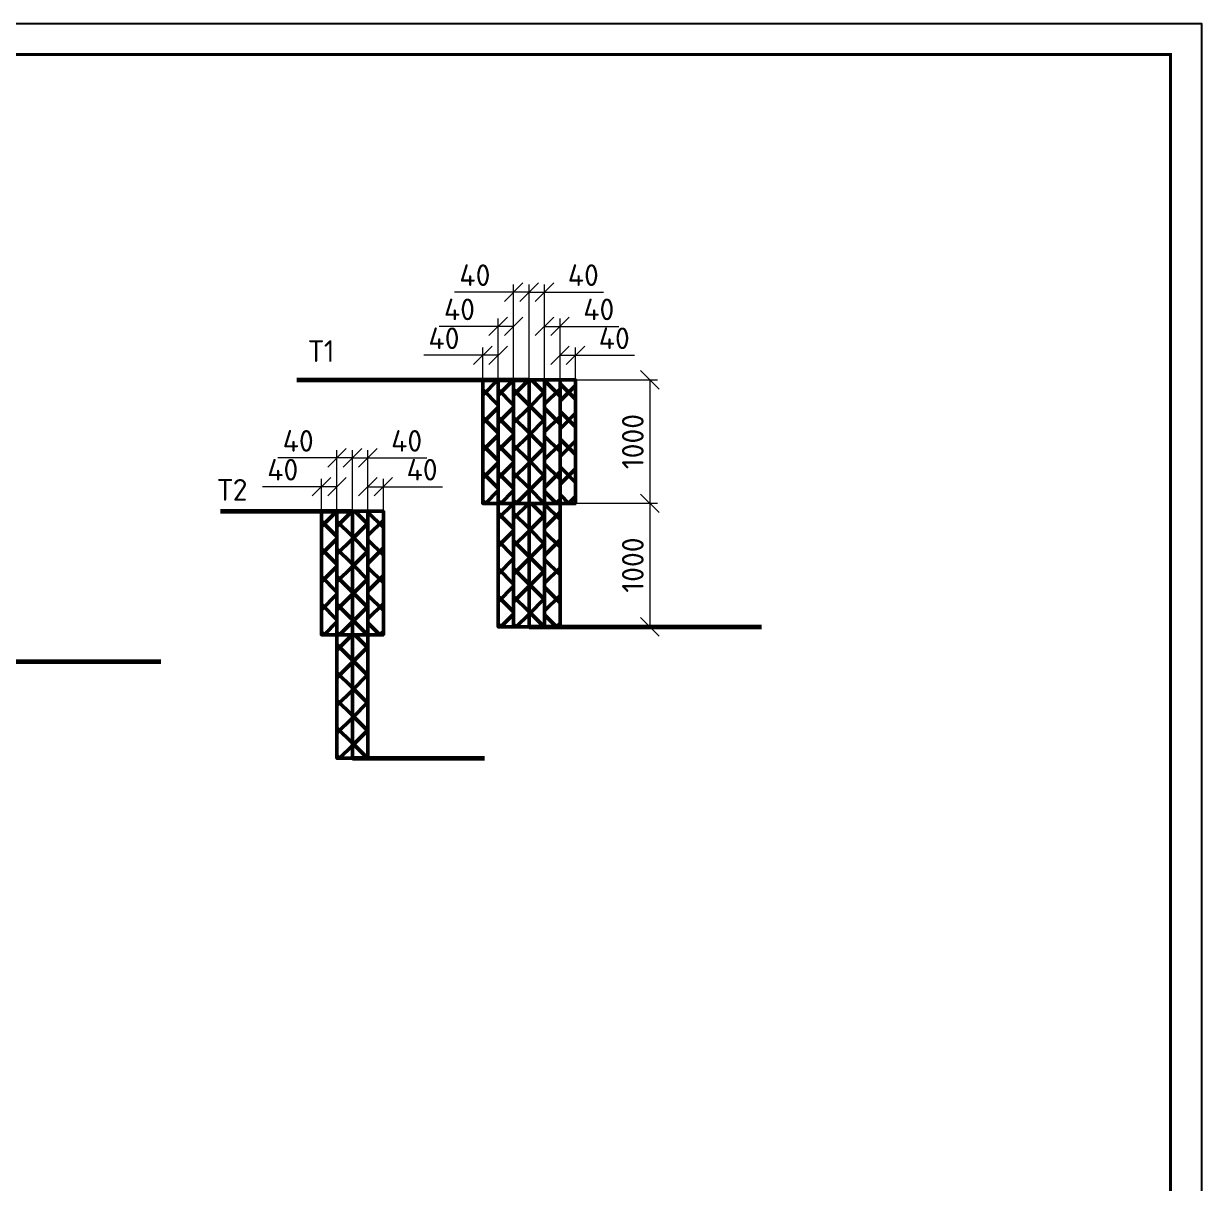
# Model space of a CAD drawing. Header units: millimetres. Extents: x 1990 to 8783, y 397 to 3825.
# Drawn here: x 5525.3 to 5716, y 1283.5 to 1471.4 of the extents above; entities that cross this region are included whole.
import ezdxf
from ezdxf.enums import TextEntityAlignment as Align

# ---------------------------------------------------------------- set-up
doc = ezdxf.new("R2010")
doc.units = ezdxf.units.MM
for name, color, linetype, lineweight in [('12  Размер', 7, 'Continuous', 20), ('линии', 250, 'Continuous', 50), ('Размерный', 4, 'Continuous', 30), ('Размеры на чертеже', 250, 'Continuous', 25)]:
    doc.layers.add(name, color=color, linetype=linetype, lineweight=lineweight)
doc.styles.add('-ISOCPEUR-', font='isocpeur.ttf')
doc.styles.add('GOST', font='gost.shx', dxfattribs={"oblique": 15})
doc.styles.get("Standard").update_dxf_attribs({"font": 'arial.ttf'})
doc.dimstyles.new('М 1 к 20', dxfattribs={"dimtxt": 3.5, "dimasz": 3, "dimexe": 1.25, "dimexo": 0, "dimgap": 1, "dimtad": 1, "dimdec": 0, "dimlfac": 20, "dimzin": 0, "dimdsep": 46, "dimtxsty": 'GOST', "dimblk": 'OBLIQUE', "dimcen": 5, "dimclrd": 256, "dimclre": 256, "dimclrt": 256, "dimazin": 2, "dimtfac": 1, "dimtdec": 0, "dimtmove": 0, "dimatfit": 3, "dimldrblk": 'NONE', "dimfxl": 1.25, "dimtolj": 1, "dimtzin": 0, "dimlwd": -1, "dimlwe": -1, "dimarcsym": 2})
pattern_1 = [(45, (-1612.7788, 7646.1792), (-2.245064, 2.245064), []), (135, (-1612.7788, 7646.1792), (-2.245064, -2.245064), [])]
pattern_2 = [(45, (-1612.7788, 7626.1792), (-2.245064, 2.245064), []), (135, (-1612.7788, 7626.1792), (-2.245064, -2.245064), [])]
pattern_3 = [(45, (-1615.282, 7646.1792), (-2.245064, 2.245064), []), (135, (-1615.282, 7646.1792), (-2.245064, -2.245064), [])]
pattern_4 = [(45, (-1615.282, 7626.1792), (-2.245064, 2.245064), []), (135, (-1615.282, 7626.1792), (-2.245064, -2.245064), [])]
pattern_5 = [(45, (-1617.7852, 7646.1792), (-2.245064, 2.245064), []), (135, (-1617.7852, 7646.1792), (-2.245064, -2.245064), [])]
pattern_6 = [(45, (-1641.386, 7624.8934), (-2.245064, 2.245064), []), (135, (-1641.386, 7624.8934), (-2.245064, -2.245064), [])]
pattern_7 = [(45, (-1643.8892, 7624.8934), (-2.245064, 2.245064), []), (135, (-1643.8892, 7624.8934), (-2.245064, -2.245064), [])]
pattern_8 = [(45, (-1641.386, 7604.8934), (-2.245064, 2.245064), []), (135, (-1641.386, 7604.8934), (-2.245064, -2.245064), [])]

# ---------------------------------------------------------------- blocks, each defined once
blk = doc.blocks.new('*U368')
blk.add_lwpolyline([(0, 0), (420, 0), (420, -297), (0, -297)], close=True)
at = {"const_width": 0.5}
blk.add_lwpolyline([(20, -5), (415, -5), (415, -292), (20, -292)], close=True, dxfattribs=at)
blk.add_attdef('РАЗРАБОТАЛ', text='', height=2.5).set_placement((250.5, -264.22), align=Align.MIDDLE_LEFT)
at = {"flags": 8}
for tag, height, p in [('ДАТА', 2.5, (290.07, -264.4)), ('ЛИСТ', 3, (386.39, -271.92)), ('ЛИСТОВ', 3, (403.89, -271.92))]:
    blk.add_attdef(tag, text='', height=height, dxfattribs=at).set_placement(p, align=Align.MIDDLE_CENTER)
blk.add_attdef('ПРОВЕРИЛ', (250.75, -270.73), '', height=2.5)
at = {"lineweight": 30, "flags": 104}
for tag, p in [('ТЕПЛОВЫЕ_СЕТИ', (330, -269.5)), ('ИМЯ_ЧЕРТЕЖА', (330, -284.5))]:
    blk.add_attdef(tag, text='', height=3, dxfattribs=at).set_placement(p, align=Align.MIDDLE_CENTER)
at = {"style": '-ISOCPEUR-', "flags": 8}
blk.add_attdef('ФОРМАТ', text='', height=3, dxfattribs=at).set_placement((380.97, -294.75), align=Align.MIDDLE_CENTER)
blk = doc.blocks.new('_Oblique')
at = {"color": 0, "linetype": 'ByBlock', "lineweight": -2}
blk.add_line((-0.5, -0.5), (0.5, 0.5), dxfattribs=at)
blk = doc.blocks.new('*D274')
at = {"layer": '12  Размер', "transparency": 16777216}
for p, q in [((5604.66, 1413.67), (5604.66, 1429.11)), ((5607.17, 1413.67), (5607.17, 1429.11)), ((5604.66, 1427.86), (5595.11, 1427.86)), ((5607.17, 1427.86), (5604.66, 1427.86))]:
    blk.add_line(p, q, dxfattribs=at)
at = {"layer": 'Defpoints', "color": 0, "linetype": 'ByBlock', "lineweight": 35, "transparency": 16777216}
for p in [(5604.66, 1427.86), (5604.66, 1413.67), (5607.17, 1413.67)]:
    blk.add_point(p, dxfattribs=at)
at = {"layer": '12  Размер', "linetype": 'ByBlock', "transparency": 16777216, "xscale": 3, "yscale": 3, "zscale": 3, "rotation": 180}
blk.add_blockref('_Oblique', (5604.66, 1427.86), dxfattribs=at)
at = {"layer": '12  Размер', "linetype": 'ByBlock', "transparency": 16777216, "xscale": 3, "yscale": 3, "zscale": 3}
blk.add_blockref('_Oblique', (5607.17, 1427.86), dxfattribs=at)
at = {"layer": '12  Размер', "linetype": 'ByBlock', "transparency": 16777216, "insert": (5598.39, 1430.61), "char_height": 3.5, "attachment_point": 5, "style": '-ISOCPEUR-'}
blk.add_mtext('\\A1;40', dxfattribs=at)
blk = doc.blocks.new('_None')
blk = doc.blocks.new('*D275')
at = {"layer": '12  Размер', "transparency": 16777216}
for p, q in [((5602.16, 1413.67), (5602.16, 1423.57)), ((5604.66, 1413.67), (5604.66, 1423.57)), ((5602.16, 1422.32), (5592.61, 1422.32)), ((5604.66, 1422.32), (5602.16, 1422.32))]:
    blk.add_line(p, q, dxfattribs=at)
at = {"layer": 'Defpoints', "color": 0, "linetype": 'ByBlock', "lineweight": 35, "transparency": 16777216}
for p in [(5602.16, 1422.32), (5602.16, 1413.67), (5604.66, 1413.67)]:
    blk.add_point(p, dxfattribs=at)
at = {"layer": '12  Размер', "linetype": 'ByBlock', "transparency": 16777216, "xscale": 3, "yscale": 3, "zscale": 3, "rotation": 180}
blk.add_blockref('_Oblique', (5602.16, 1422.32), dxfattribs=at)
at = {"layer": '12  Размер', "linetype": 'ByBlock', "transparency": 16777216, "xscale": 3, "yscale": 3, "zscale": 3}
blk.add_blockref('_Oblique', (5604.66, 1422.32), dxfattribs=at)
at = {"layer": '12  Размер', "linetype": 'ByBlock', "transparency": 16777216, "insert": (5595.89, 1425.07), "char_height": 3.5, "attachment_point": 5, "style": '-ISOCPEUR-'}
blk.add_mtext('\\A1;40', dxfattribs=at)
blk = doc.blocks.new('*D276')
at = {"layer": '12  Размер', "transparency": 16777216}
for p, q in [((5599.66, 1413.67), (5599.66, 1418.89)), ((5602.16, 1413.67), (5602.16, 1418.89)), ((5599.66, 1417.64), (5590.11, 1417.64)), ((5602.16, 1417.64), (5599.66, 1417.64))]:
    blk.add_line(p, q, dxfattribs=at)
at = {"layer": 'Defpoints', "color": 0, "linetype": 'ByBlock', "lineweight": 35, "transparency": 16777216}
for p in [(5599.66, 1417.64), (5599.66, 1413.67), (5602.16, 1413.67)]:
    blk.add_point(p, dxfattribs=at)
at = {"layer": '12  Размер', "linetype": 'ByBlock', "transparency": 16777216, "xscale": 3, "yscale": 3, "zscale": 3, "rotation": 180}
blk.add_blockref('_Oblique', (5599.66, 1417.64), dxfattribs=at)
at = {"layer": '12  Размер', "linetype": 'ByBlock', "transparency": 16777216, "xscale": 3, "yscale": 3, "zscale": 3}
blk.add_blockref('_Oblique', (5602.16, 1417.64), dxfattribs=at)
at = {"layer": '12  Размер', "linetype": 'ByBlock', "transparency": 16777216, "insert": (5593.38, 1420.39), "char_height": 3.5, "attachment_point": 5, "style": '-ISOCPEUR-'}
blk.add_mtext('\\A1;40', dxfattribs=at)
blk = doc.blocks.new('*D277')
at = {"layer": '12  Размер', "transparency": 16777216}
for p, q in [((5607.17, 1413.67), (5607.17, 1429.11)), ((5609.67, 1413.67), (5609.67, 1429.11)), ((5607.17, 1427.86), (5609.67, 1427.86)), ((5609.67, 1427.86), (5619.22, 1427.86))]:
    blk.add_line(p, q, dxfattribs=at)
at = {"layer": 'Defpoints', "color": 0, "linetype": 'ByBlock', "lineweight": 35, "transparency": 16777216}
for p in [(5609.67, 1427.86), (5607.17, 1413.67), (5609.67, 1413.67)]:
    blk.add_point(p, dxfattribs=at)
at = {"layer": '12  Размер', "linetype": 'ByBlock', "transparency": 16777216, "xscale": 3, "yscale": 3, "zscale": 3, "rotation": 180}
blk.add_blockref('_Oblique', (5607.17, 1427.86), dxfattribs=at)
at = {"layer": '12  Размер', "linetype": 'ByBlock', "transparency": 16777216, "xscale": 3, "yscale": 3, "zscale": 3}
blk.add_blockref('_Oblique', (5609.67, 1427.86), dxfattribs=at)
at = {"layer": '12  Размер', "linetype": 'ByBlock', "transparency": 16777216, "insert": (5615.94, 1430.61), "char_height": 3.5, "attachment_point": 5, "style": '-ISOCPEUR-'}
blk.add_mtext('\\A1;40', dxfattribs=at)
blk = doc.blocks.new('*D278')
at = {"layer": '12  Размер', "transparency": 16777216}
for p, q in [((5609.67, 1413.67), (5609.67, 1423.57)), ((5612.17, 1413.67), (5612.17, 1423.57)), ((5609.67, 1422.32), (5612.17, 1422.32)), ((5612.17, 1422.32), (5621.72, 1422.32))]:
    blk.add_line(p, q, dxfattribs=at)
at = {"layer": 'Defpoints', "color": 0, "linetype": 'ByBlock', "lineweight": 35, "transparency": 16777216}
for p in [(5612.17, 1422.32), (5609.67, 1413.67), (5612.17, 1413.67)]:
    blk.add_point(p, dxfattribs=at)
at = {"layer": '12  Размер', "linetype": 'ByBlock', "transparency": 16777216, "xscale": 3, "yscale": 3, "zscale": 3, "rotation": 180}
blk.add_blockref('_Oblique', (5609.67, 1422.32), dxfattribs=at)
at = {"layer": '12  Размер', "linetype": 'ByBlock', "transparency": 16777216, "xscale": 3, "yscale": 3, "zscale": 3}
blk.add_blockref('_Oblique', (5612.17, 1422.32), dxfattribs=at)
at = {"layer": '12  Размер', "linetype": 'ByBlock', "transparency": 16777216, "insert": (5618.45, 1425.07), "char_height": 3.5, "attachment_point": 5, "style": '-ISOCPEUR-'}
blk.add_mtext('\\A1;40', dxfattribs=at)
blk = doc.blocks.new('*D279')
at = {"layer": '12  Размер', "transparency": 16777216}
for p, q in [((5612.17, 1413.67), (5612.17, 1418.89)), ((5614.68, 1413.67), (5614.68, 1418.89)), ((5612.17, 1417.64), (5614.68, 1417.64)), ((5614.68, 1417.64), (5624.23, 1417.64))]:
    blk.add_line(p, q, dxfattribs=at)
at = {"layer": 'Defpoints', "color": 0, "linetype": 'ByBlock', "lineweight": 35, "transparency": 16777216}
for p in [(5614.68, 1417.64), (5612.17, 1413.67), (5614.68, 1413.67)]:
    blk.add_point(p, dxfattribs=at)
at = {"layer": '12  Размер', "linetype": 'ByBlock', "transparency": 16777216, "xscale": 3, "yscale": 3, "zscale": 3, "rotation": 180}
blk.add_blockref('_Oblique', (5612.17, 1417.64), dxfattribs=at)
at = {"layer": '12  Размер', "linetype": 'ByBlock', "transparency": 16777216, "xscale": 3, "yscale": 3, "zscale": 3}
blk.add_blockref('_Oblique', (5614.68, 1417.64), dxfattribs=at)
at = {"layer": '12  Размер', "linetype": 'ByBlock', "transparency": 16777216, "insert": (5620.95, 1420.39), "char_height": 3.5, "attachment_point": 5, "style": '-ISOCPEUR-'}
blk.add_mtext('\\A1;40', dxfattribs=at)
blk = doc.blocks.new('*D280')
at = {"layer": '12  Размер', "transparency": 16777216}
for p, q in [((5614.68, 1413.67), (5627.96, 1413.67)), ((5626.71, 1413.67), (5626.71, 1393.67)), ((5614.68, 1393.67), (5627.96, 1393.67))]:
    blk.add_line(p, q, dxfattribs=at)
at = {"layer": 'Defpoints', "color": 0, "linetype": 'ByBlock', "lineweight": 35, "transparency": 16777216}
for p in [(5614.68, 1413.67), (5614.68, 1393.67), (5626.71, 1393.67)]:
    blk.add_point(p, dxfattribs=at)
at = {"layer": '12  Размер', "linetype": 'ByBlock', "transparency": 16777216, "xscale": 3, "yscale": 3, "zscale": 3}
for p, rotation in [((5626.71, 1413.67), 90), ((5626.71, 1393.67), 270)]:
    blk.add_blockref('_Oblique', p, dxfattribs=dict(at, rotation=rotation))
at = {"layer": '12  Размер', "linetype": 'ByBlock', "transparency": 16777216, "insert": (5623.96, 1403.67), "char_height": 3.5, "attachment_point": 5, "rotation": 90, "style": '-ISOCPEUR-'}
blk.add_mtext('\\A1;1000', dxfattribs=at)
blk = doc.blocks.new('*D281')
at = {"layer": '12  Размер', "transparency": 16777216}
for p, q in [((5614.68, 1393.67), (5627.96, 1393.67)), ((5626.71, 1393.67), (5626.71, 1373.67)), ((5614.68, 1373.67), (5627.96, 1373.67))]:
    blk.add_line(p, q, dxfattribs=at)
at = {"layer": 'Defpoints', "color": 0, "linetype": 'ByBlock', "lineweight": 35, "transparency": 16777216}
for p in [(5614.68, 1393.67), (5614.68, 1373.67), (5626.71, 1373.67)]:
    blk.add_point(p, dxfattribs=at)
at = {"layer": '12  Размер', "linetype": 'ByBlock', "transparency": 16777216, "xscale": 3, "yscale": 3, "zscale": 3}
for p, rotation in [((5626.71, 1393.67), 90), ((5626.71, 1373.67), 270)]:
    blk.add_blockref('_Oblique', p, dxfattribs=dict(at, rotation=rotation))
at = {"layer": '12  Размер', "linetype": 'ByBlock', "transparency": 16777216, "insert": (5623.96, 1383.67), "char_height": 3.5, "attachment_point": 5, "rotation": 90, "style": '-ISOCPEUR-'}
blk.add_mtext('\\A1;1000', dxfattribs=at)
blk = doc.blocks.new('*D282')
at = {"layer": '12  Размер', "transparency": 16777216}
for p, q in [((5576.06, 1392.38), (5576.06, 1402.28)), ((5578.56, 1392.38), (5578.56, 1402.28)), ((5576.06, 1401.03), (5566.51, 1401.03)), ((5578.56, 1401.03), (5576.06, 1401.03))]:
    blk.add_line(p, q, dxfattribs=at)
at = {"layer": 'Defpoints', "color": 0, "linetype": 'ByBlock', "lineweight": 35, "transparency": 16777216}
for p in [(5576.06, 1401.03), (5576.06, 1392.38), (5578.56, 1392.38)]:
    blk.add_point(p, dxfattribs=at)
at = {"layer": '12  Размер', "linetype": 'ByBlock', "transparency": 16777216, "xscale": 3, "yscale": 3, "zscale": 3, "rotation": 180}
blk.add_blockref('_Oblique', (5576.06, 1401.03), dxfattribs=at)
at = {"layer": '12  Размер', "linetype": 'ByBlock', "transparency": 16777216, "xscale": 3, "yscale": 3, "zscale": 3}
blk.add_blockref('_Oblique', (5578.56, 1401.03), dxfattribs=at)
at = {"layer": '12  Размер', "linetype": 'ByBlock', "transparency": 16777216, "insert": (5569.78, 1403.78), "char_height": 3.5, "attachment_point": 5, "style": '-ISOCPEUR-'}
blk.add_mtext('\\A1;40', dxfattribs=at)
blk = doc.blocks.new('*D283')
at = {"layer": '12  Размер', "transparency": 16777216}
for p, q in [((5573.55, 1396.36), (5564, 1396.36)), ((5573.55, 1392.38), (5573.55, 1397.61)), ((5576.06, 1396.36), (5573.55, 1396.36)), ((5576.06, 1392.38), (5576.06, 1397.61))]:
    blk.add_line(p, q, dxfattribs=at)
at = {"layer": 'Defpoints', "color": 0, "linetype": 'ByBlock', "lineweight": 35, "transparency": 16777216}
for p in [(5573.55, 1396.36), (5573.55, 1392.38), (5576.06, 1392.38)]:
    blk.add_point(p, dxfattribs=at)
at = {"layer": '12  Размер', "linetype": 'ByBlock', "transparency": 16777216, "xscale": 3, "yscale": 3, "zscale": 3, "rotation": 180}
blk.add_blockref('_Oblique', (5573.55, 1396.36), dxfattribs=at)
at = {"layer": '12  Размер', "linetype": 'ByBlock', "transparency": 16777216, "xscale": 3, "yscale": 3, "zscale": 3}
blk.add_blockref('_Oblique', (5576.06, 1396.36), dxfattribs=at)
at = {"layer": '12  Размер', "linetype": 'ByBlock', "transparency": 16777216, "insert": (5567.28, 1399.11), "char_height": 3.5, "attachment_point": 5, "style": '-ISOCPEUR-'}
blk.add_mtext('\\A1;40', dxfattribs=at)
blk = doc.blocks.new('*D284')
at = {"layer": '12  Размер', "transparency": 16777216}
for p, q in [((5578.56, 1392.38), (5578.56, 1402.28)), ((5581.06, 1392.38), (5581.06, 1402.28)), ((5578.56, 1401.03), (5581.06, 1401.03)), ((5581.06, 1401.03), (5590.61, 1401.03))]:
    blk.add_line(p, q, dxfattribs=at)
at = {"layer": 'Defpoints', "color": 0, "linetype": 'ByBlock', "lineweight": 35, "transparency": 16777216}
for p in [(5581.06, 1401.03), (5578.56, 1392.38), (5581.06, 1392.38)]:
    blk.add_point(p, dxfattribs=at)
at = {"layer": '12  Размер', "linetype": 'ByBlock', "transparency": 16777216, "xscale": 3, "yscale": 3, "zscale": 3, "rotation": 180}
blk.add_blockref('_Oblique', (5578.56, 1401.03), dxfattribs=at)
at = {"layer": '12  Размер', "linetype": 'ByBlock', "transparency": 16777216, "xscale": 3, "yscale": 3, "zscale": 3}
blk.add_blockref('_Oblique', (5581.06, 1401.03), dxfattribs=at)
at = {"layer": '12  Размер', "linetype": 'ByBlock', "transparency": 16777216, "insert": (5587.34, 1403.78), "char_height": 3.5, "attachment_point": 5, "style": '-ISOCPEUR-'}
blk.add_mtext('\\A1;40', dxfattribs=at)
blk = doc.blocks.new('*D285')
at = {"layer": '12  Размер', "transparency": 16777216}
for p, q in [((5581.06, 1392.38), (5581.06, 1397.61)), ((5581.06, 1396.36), (5583.57, 1396.36)), ((5583.57, 1392.38), (5583.57, 1397.61)), ((5583.57, 1396.36), (5593.12, 1396.36))]:
    blk.add_line(p, q, dxfattribs=at)
at = {"layer": 'Defpoints', "color": 0, "linetype": 'ByBlock', "lineweight": 35, "transparency": 16777216}
for p in [(5583.57, 1396.36), (5581.06, 1392.38), (5583.57, 1392.38)]:
    blk.add_point(p, dxfattribs=at)
at = {"layer": '12  Размер', "linetype": 'ByBlock', "transparency": 16777216, "xscale": 3, "yscale": 3, "zscale": 3, "rotation": 180}
blk.add_blockref('_Oblique', (5581.06, 1396.36), dxfattribs=at)
at = {"layer": '12  Размер', "linetype": 'ByBlock', "transparency": 16777216, "xscale": 3, "yscale": 3, "zscale": 3}
blk.add_blockref('_Oblique', (5583.57, 1396.36), dxfattribs=at)
at = {"layer": '12  Размер', "linetype": 'ByBlock', "transparency": 16777216, "insert": (5589.84, 1399.11), "char_height": 3.5, "attachment_point": 5, "style": '-ISOCPEUR-'}
blk.add_mtext('\\A1;40', dxfattribs=at)

msp = doc.modelspace()

# ---------------------------------------------------------------- hatches: boundary and pattern name
at = {"layer": 'линии', "lineweight": 50, "true_color": 0x000000}
h = msp.add_hatch(dxfattribs=at)
h.set_pattern_fill('ANSI37', color=18)
h.set_pattern_definition(pattern_5)
h.paths.add_polyline_path([(5599.657, 1413.666), (5602.16, 1413.666), (5602.16, 1393.666), (5599.657, 1393.666)])
h = msp.add_hatch(dxfattribs=at)
h.set_pattern_fill('ANSI37', color=18)
h.set_pattern_definition(pattern_3)
h.paths.add_polyline_path([(5602.16, 1413.666), (5604.664, 1413.666), (5604.664, 1393.666), (5602.16, 1393.666)])
h = msp.add_hatch(dxfattribs=at)
h.set_pattern_fill('ANSI37', color=18)
h.set_pattern_definition(pattern_1)
h.paths.add_polyline_path([(5604.664, 1413.666), (5607.167, 1413.666), (5607.167, 1393.666), (5604.664, 1393.666)])
h = msp.add_hatch(dxfattribs=at)
h.set_pattern_fill('ANSI37', color=18)
h.set_pattern_definition(pattern_1)
h.paths.add_polyline_path([(5609.67, 1413.666), (5607.167, 1413.666), (5607.167, 1393.666), (5609.67, 1393.666)])
h = msp.add_hatch(dxfattribs=at)
h.set_pattern_fill('ANSI37', color=18)
h.set_pattern_definition(pattern_3)
h.paths.add_polyline_path([(5612.173, 1413.666), (5609.67, 1413.666), (5609.67, 1393.666), (5612.173, 1393.666)])
h = msp.add_hatch(dxfattribs=at)
h.set_pattern_fill('ANSI37', color=18)
h.set_pattern_definition(pattern_5)
h.paths.add_polyline_path([(5614.676, 1413.666), (5612.173, 1413.666), (5612.173, 1393.666), (5614.676, 1393.666)])
h = msp.add_hatch(dxfattribs=at)
h.set_pattern_fill('ANSI37', color=18)
h.set_pattern_definition(pattern_7)
h.paths.add_polyline_path([(5573.553, 1392.38), (5576.056, 1392.38), (5576.056, 1372.38), (5573.553, 1372.38)])
h = msp.add_hatch(dxfattribs=at)
h.set_pattern_fill('ANSI37', color=18)
h.set_pattern_definition(pattern_6)
h.paths.add_polyline_path([(5576.056, 1392.38), (5578.559, 1392.38), (5578.559, 1372.38), (5576.056, 1372.38)])
h = msp.add_hatch(dxfattribs=at)
h.set_pattern_fill('ANSI37', color=18)
h.set_pattern_definition(pattern_6)
h.paths.add_polyline_path([(5581.063, 1392.38), (5578.559, 1392.38), (5578.559, 1372.38), (5581.063, 1372.38)])
h = msp.add_hatch(dxfattribs=at)
h.set_pattern_fill('ANSI37', color=18)
h.set_pattern_definition(pattern_7)
h.paths.add_polyline_path([(5583.566, 1392.38), (5581.063, 1392.38), (5581.063, 1372.38), (5583.566, 1372.38)])
h = msp.add_hatch(dxfattribs=at)
h.set_pattern_fill('ANSI37', color=18)
h.set_pattern_definition(pattern_4)
h.paths.add_polyline_path([(5602.16, 1393.666), (5604.664, 1393.666), (5604.664, 1373.666), (5602.16, 1373.666)])
h = msp.add_hatch(dxfattribs=at)
h.set_pattern_fill('ANSI37', color=18)
h.set_pattern_definition(pattern_2)
h.paths.add_polyline_path([(5604.664, 1393.666), (5607.167, 1393.666), (5607.167, 1373.666), (5604.664, 1373.666)])
h = msp.add_hatch(dxfattribs=at)
h.set_pattern_fill('ANSI37', color=18)
h.set_pattern_definition(pattern_2)
h.paths.add_polyline_path([(5609.67, 1393.666), (5607.167, 1393.666), (5607.167, 1373.666), (5609.67, 1373.666)])
h = msp.add_hatch(dxfattribs=at)
h.set_pattern_fill('ANSI37', color=18)
h.set_pattern_definition(pattern_4)
h.paths.add_polyline_path([(5612.173, 1393.666), (5609.67, 1393.666), (5609.67, 1373.666), (5612.173, 1373.666)])
h = msp.add_hatch(dxfattribs=at)
h.set_pattern_fill('ANSI37', color=18)
h.set_pattern_definition(pattern_8)
h.paths.add_polyline_path([(5576.056, 1372.38), (5578.559, 1372.38), (5578.559, 1352.38), (5576.056, 1352.38)])
h = msp.add_hatch(dxfattribs=at)
h.set_pattern_fill('ANSI37', color=18)
h.set_pattern_definition(pattern_8)
h.paths.add_polyline_path([(5581.063, 1372.38), (5578.559, 1372.38), (5578.559, 1352.38), (5581.063, 1352.38)])

# ---------------------------------------------------------------- linework, layer by layer
at = {"lineweight": 60}
for p, q in [((5569.562, 1413.666), (5607.167, 1413.666)), ((5557.184, 1392.38), (5578.559, 1392.38)), ((5607.167, 1373.666), (5644.772, 1373.666)), ((5510.302, 1368.059), (5547.556, 1368.059)), ((5578.559, 1352.38), (5599.935, 1352.38))]:
    msp.add_line(p, q, dxfattribs=at)
at = {"layer": 'линии', "color": 18, "lineweight": 50, "true_color": 0x000000}
for points in [[(5602.16, 1393.666), (5599.657, 1393.666), (5599.657, 1413.666), (5602.16, 1413.666)], [(5604.664, 1393.666), (5602.16, 1393.666), (5602.16, 1413.666), (5604.664, 1413.666)], [(5607.167, 1393.666), (5604.664, 1393.666), (5604.664, 1413.666), (5607.167, 1413.666)], [(5607.167, 1393.666), (5609.67, 1393.666), (5609.67, 1413.666), (5607.167, 1413.666)], [(5609.67, 1393.666), (5612.173, 1393.666), (5612.173, 1413.666), (5609.67, 1413.666)], [(5612.173, 1393.666), (5614.676, 1393.666), (5614.676, 1413.666), (5612.173, 1413.666)], [(5576.056, 1372.38), (5573.553, 1372.38), (5573.553, 1392.38), (5576.056, 1392.38)], [(5578.559, 1372.38), (5576.056, 1372.38), (5576.056, 1392.38), (5578.559, 1392.38)], [(5578.559, 1372.38), (5581.063, 1372.38), (5581.063, 1392.38), (5578.559, 1392.38)], [(5581.063, 1372.38), (5583.566, 1372.38), (5583.566, 1392.38), (5581.063, 1392.38)], [(5604.664, 1373.666), (5602.16, 1373.666), (5602.16, 1393.666), (5604.664, 1393.666)], [(5607.167, 1373.666), (5604.664, 1373.666), (5604.664, 1393.666), (5607.167, 1393.666)], [(5607.167, 1373.666), (5609.67, 1373.666), (5609.67, 1393.666), (5607.167, 1393.666)], [(5609.67, 1373.666), (5612.173, 1373.666), (5612.173, 1393.666), (5609.67, 1393.666)], [(5578.559, 1352.38), (5576.056, 1352.38), (5576.056, 1372.38), (5578.559, 1372.38)], [(5578.559, 1352.38), (5581.063, 1352.38), (5581.063, 1372.38), (5578.559, 1372.38)]]:
    msp.add_lwpolyline(points, close=True, dxfattribs=at)

# ---------------------------------------------------------------- block references
at = {"layer": 'Размеры на чертеже', "lineweight": 90}
msp.add_blockref('*U368', (5296.022, 1471.353), dxfattribs=at)

# ---------------------------------------------------------------- texts
at = {"layer": 'Размерный', "color": 7, "style": '-ISOCPEUR-'}
for s, p in [('Т1', (5571.432, 1416.566)), ('Т2', (5556.697, 1394.102))]:
    msp.add_text(s, height=3.5, dxfattribs=at).set_placement(p)

# ---------------------------------------------------------------- dimensions: what is measured, and where the dimension line sits
at = {"layer": '12  Размер', "linetype": 'ByBlock'}
for base, p1, p2, picture, middle in [((5604.664, 1427.86), (5607.167, 1413.666), (5604.664, 1413.666), '*D274', (5598.389, 1430.61)), ((5602.16, 1422.318), (5604.664, 1413.666), (5602.16, 1413.666), '*D275', (5595.885, 1425.068)), ((5599.657, 1417.642), (5602.16, 1413.666), (5599.657, 1413.666), '*D276', (5593.382, 1420.392)), ((5576.056, 1401.032), (5578.559, 1392.38), (5576.056, 1392.38), '*D282', (5569.781, 1403.782)), ((5573.553, 1396.356), (5576.056, 1392.38), (5573.553, 1392.38), '*D283', (5567.278, 1399.106))]:
    dim = msp.add_linear_dim(base=base, p1=p1, p2=p2, text='40', dimstyle='М 1 к 20', override={"dimtxsty": '-ISOCPEUR-'}, dxfattribs=at)
    dim.commit()
    dim.dimension.update_dxf_attribs({"geometry": picture, "text_midpoint": middle})
for base, p1, p2, angle, text, picture, middle in [((5609.67, 1427.86), (5607.167, 1413.666), (5609.67, 1413.666), 180, '40', '*D277', (5615.945, 1430.61)), ((5612.173, 1422.318), (5609.67, 1413.666), (5612.173, 1413.666), 180, '40', '*D278', (5618.448, 1425.068)), ((5614.676, 1417.642), (5612.173, 1413.666), (5614.676, 1413.666), 180, '40', '*D279', (5620.951, 1420.392)), ((5626.71, 1393.666), (5614.676, 1413.666), (5614.676, 1393.666), 90, '1000', '*D280', (5623.96, 1403.666)), ((5581.063, 1401.032), (5578.559, 1392.38), (5581.063, 1392.38), 180, '40', '*D284', (5587.338, 1403.782)), ((5583.566, 1396.356), (5581.063, 1392.38), (5583.566, 1392.38), 180, '40', '*D285', (5589.841, 1399.106)), ((5626.71, 1373.666), (5614.676, 1393.666), (5614.676, 1373.666), 90, '1000', '*D281', (5623.96, 1383.666))]:
    dim = msp.add_linear_dim(base=base, p1=p1, p2=p2, angle=angle, text=text, dimstyle='М 1 к 20', override={"dimtxsty": '-ISOCPEUR-'}, dxfattribs=at)
    dim.commit()
    dim.dimension.update_dxf_attribs({"geometry": picture, "text_midpoint": middle})

doc.saveas('drawing.dxf')
